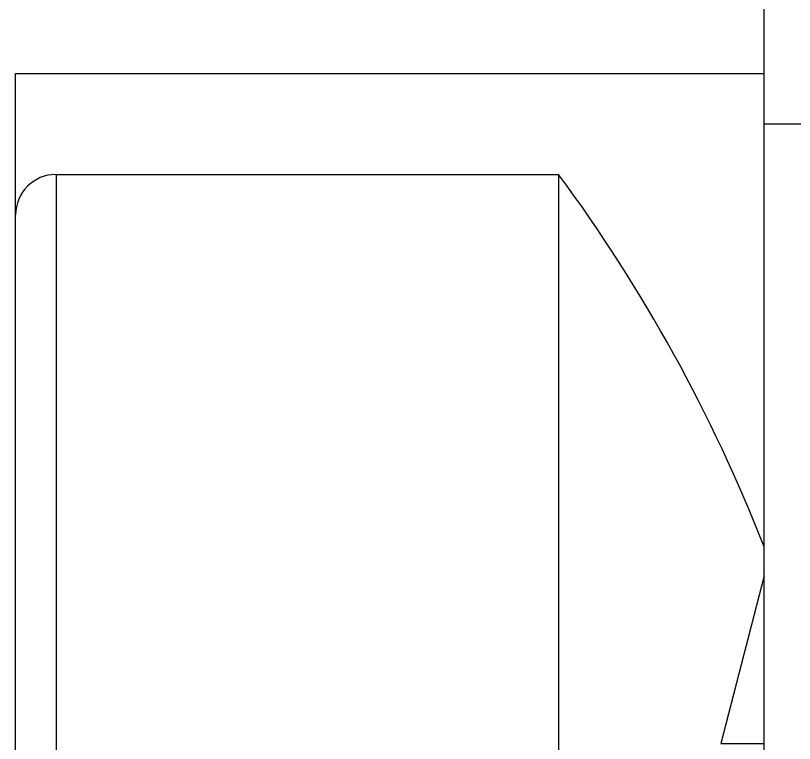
# Model space of a CAD drawing. Header units: millimetres. Extents: x 256 to 2599, y 626 to 1192.
# Drawn here: x 1908.18 to 1908.79, y 1050.204 to 1050.774 of the extents above; entities that cross this region are included whole.
import ezdxf

# ---------------------------------------------------------------- set-up
doc = ezdxf.new("R2010")
doc.units = ezdxf.units.MM
doc.layers.add('MAIN-1', color=7, linetype='Continuous')
doc.layers.add('MAIN-2', color=7, linetype='Continuous')

msp = doc.modelspace()

# ---------------------------------------------------------------- linework, layer by layer
at = {"layer": 'MAIN-1'}
for p, q in [((1908.76622, 1049.18473), (1908.76622, 1058.05131)), ((1908.76622, 1050.68888), (1910.82453, 1050.68888))]:
    msp.add_line(p, q, dxfattribs=at)
at = {"layer": 'MAIN-2'}
for p, q in [((1908.18039, 1050.72846), (1908.76622, 1050.72846)), ((1908.18039, 1050.72846), (1908.76622, 1050.72846)), ((1908.18039, 1049.89722), (1908.18039, 1050.72846)), ((1908.21206, 1050.6493), (1908.21206, 1049.89722)), ((1908.21206, 1050.6493), (1908.21206, 1049.89722)), ((1908.21206, 1050.6493), (1908.21206, 1049.89722)), ((1908.21206, 1050.6493), (1908.21206, 1049.89722)), ((1908.21206, 1050.6493), (1908.60543, 1050.6493)), ((1908.21206, 1050.6493), (1908.60543, 1050.6493)), ((1908.60543, 1050.6493), (1908.60543, 1049.89722)), ((1908.60543, 1050.6493), (1908.60543, 1049.89722)), ((1908.60543, 1050.6493), (1908.60543, 1049.89722)), ((1908.60543, 1050.6493), (1908.60543, 1049.89722)), ((1908.76622, 1050.33486), (1908.7325, 1050.20367)), ((1908.76622, 1050.33486), (1908.7325, 1050.20367)), ((1908.7325, 1050.20367), (1908.76622, 1050.20367))]:
    msp.add_line(p, q, dxfattribs=at)
for centre, radius, start, end in [((1908.21206, 1050.61763), 0.03167, 90.00002, 180.00002), ((1908.21206, 1050.61763), 0.03167, 90.00002, 180.00002), ((1907.58621, 1049.89722), 1.26665, 21.31539, 36.4236)]:
    msp.add_arc(centre, radius, start, end, dxfattribs=at)

doc.saveas('drawing.dxf')
